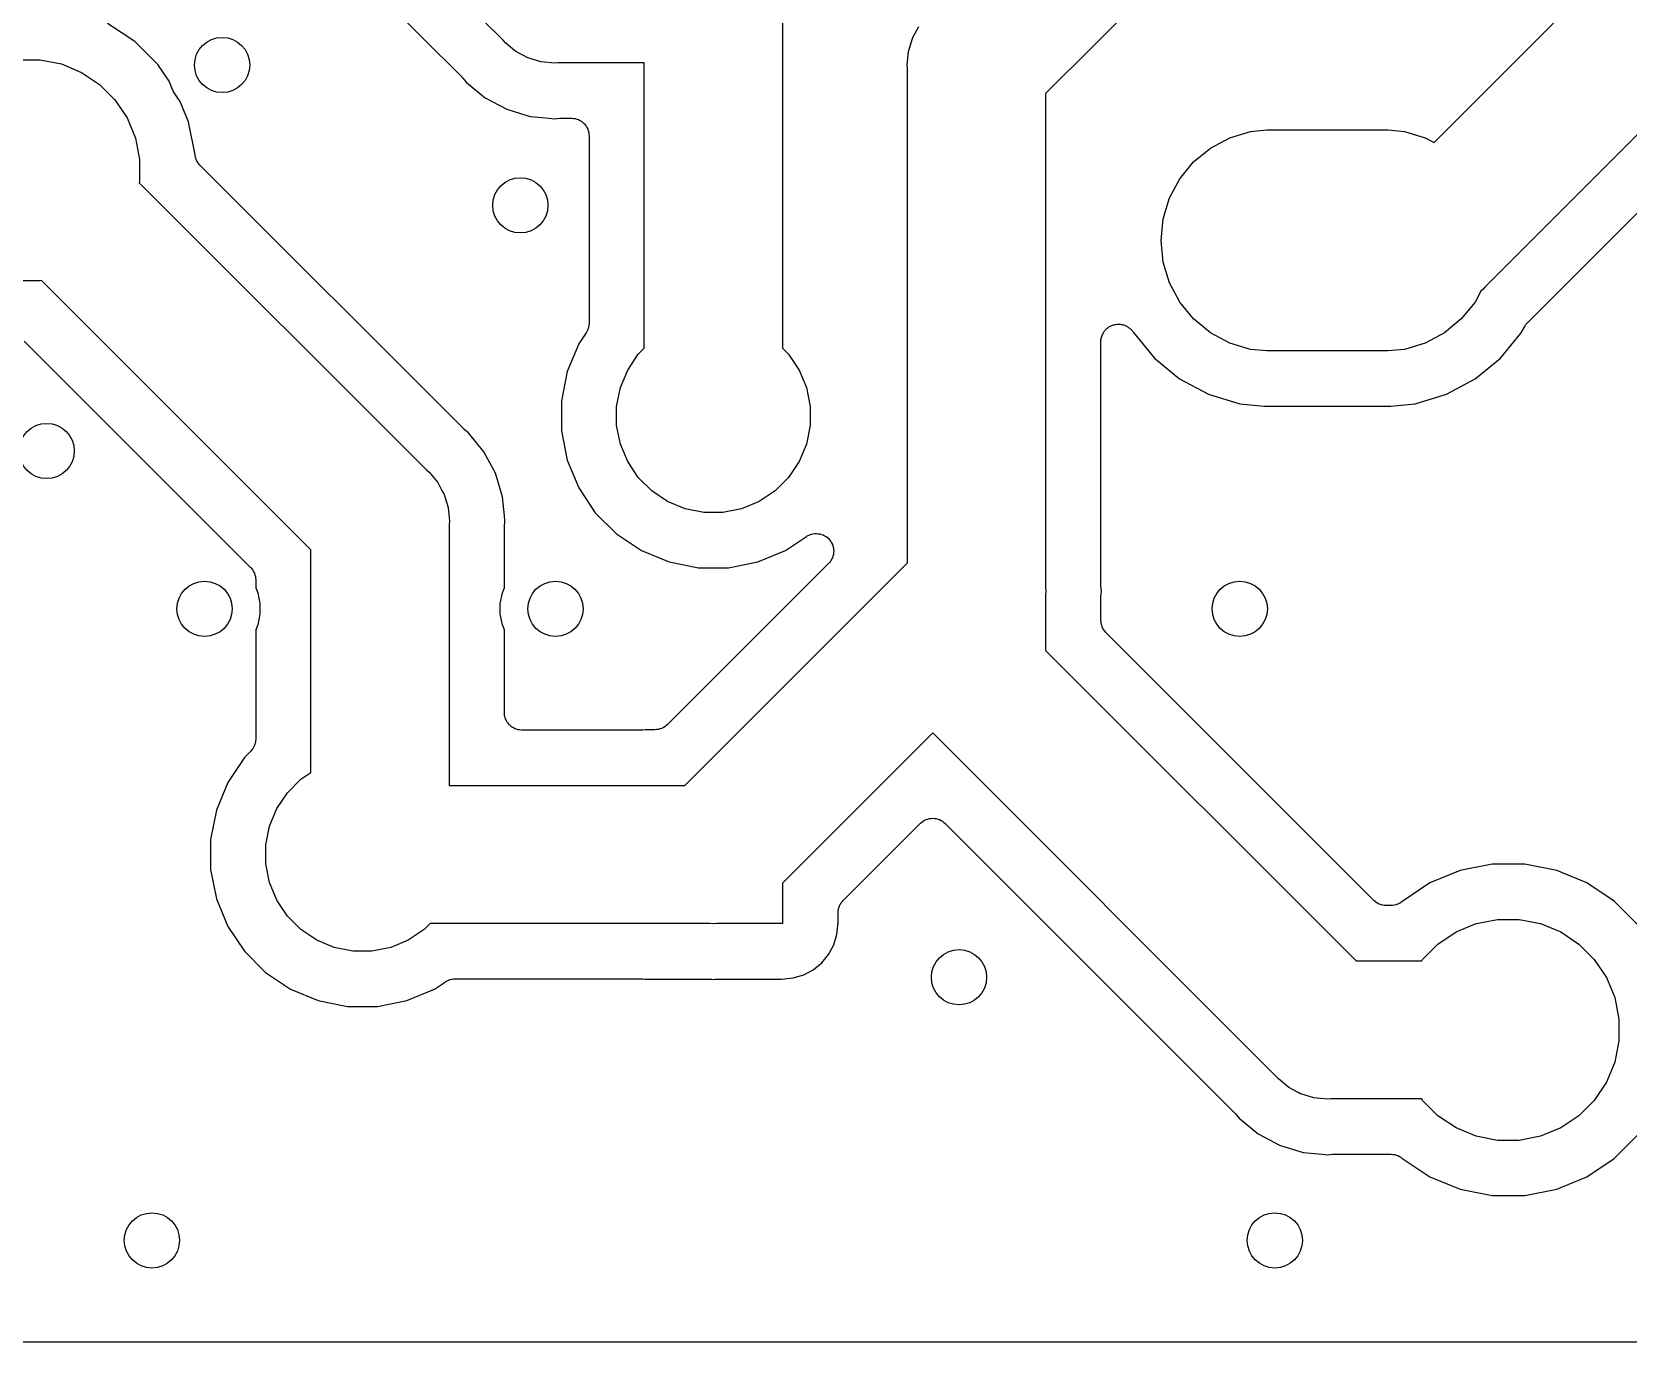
# Model space of a CAD drawing. Extents: x 2.85 to 5.2, y -4.31 to -3.17.
# Drawn here: x 3.0808 to 3.5357, y -4.314 to -3.9406 of the extents above; entities that cross this region are included whole.
import ezdxf

# ---------------------------------------------------------------- set-up
doc = ezdxf.new("R2010")
doc.units = 0
doc.header["$MEASUREMENT"] = 0
doc.layers.add('BLACK', color=7, linetype='CONTINUOUS')

msp = doc.modelspace()

# ---------------------------------------------------------------- linework, layer by layer
at = {"layer": 'BLACK', "linetype": 'CONTINUOUS'}
for p, q in [((3.21512, -3.94296), (3.17472, -3.90256)), ((3.16864, -3.91875), (3.20327, -3.95338)), ((3.40815, -3.91969), (3.36969, -3.95815)), ((3.48037, -3.9721), (3.52362, -3.92885)), ((3.11012, -3.9433), (3.10238, -3.93813)), ((3.29469, -3.93788), (3.29469, -4.03071)), ((3.33186, -3.94219), (3.33355, -3.93901)), ((3.1167, -3.94988), (3.11012, -3.9433)), ((3.21574, -3.94371), (3.21512, -3.94296)), ((3.21649, -3.94433), (3.21574, -3.94371)), ((3.3306, -3.94614), (3.33173, -3.94243)), ((3.33173, -3.94243), (3.33186, -3.94219)), ((3.21773, -3.94535), (3.21649, -3.94433)), ((3.21649, -3.94433), (3.21649, -3.94433)), ((3.21874, -3.94617), (3.21773, -3.94535)), ((3.22215, -3.948), (3.21874, -3.94617)), ((3.22557, -3.94903), (3.22215, -3.948)), ((3.33022, -3.95), (3.3306, -3.94614)), ((3.0769, -3.9485), (3.0831, -3.9485)), ((3.0831, -3.9485), (3.08919, -3.94971)), ((3.08919, -3.94971), (3.09492, -3.95209)), ((3.09492, -3.95209), (3.10008, -3.95554)), ((3.11988, -3.95465), (3.1167, -3.94988)), ((3.22587, -3.94912), (3.22557, -3.94903)), ((3.22972, -3.9495), (3.22587, -3.94912)), ((3.23069, -3.94941), (3.22972, -3.9495)), ((3.25531, -3.94941), (3.23069, -3.94941)), ((3.25531, -4.03071), (3.25531, -3.94941)), ((3.33032, -3.95097), (3.33022, -3.95)), ((3.33031, -4.09185), (3.33032, -3.95097)), ((3.55654, -3.95161), (3.49492, -4.01324)), ((3.10008, -3.95554), (3.10446, -3.95992)), ((3.12104, -3.95746), (3.11988, -3.95465)), ((3.20327, -3.95338), (3.20331, -3.95342)), ((3.20331, -3.95342), (3.20345, -3.95359)), ((3.20345, -3.95359), (3.20359, -3.95374)), ((3.20359, -3.95374), (3.20455, -3.9549)), ((3.20455, -3.9549), (3.20571, -3.95585)), ((3.20571, -3.95585), (3.20571, -3.95585)), ((3.20571, -3.95585), (3.20571, -3.95585)), ((3.20571, -3.95585), (3.20905, -3.9586)), ((3.10446, -3.95992), (3.10791, -3.96508)), ((3.12277, -3.96004), (3.12104, -3.95746)), ((3.12294, -3.96021), (3.12277, -3.96004)), ((3.12543, -3.96622), (3.12294, -3.96021)), ((3.20905, -3.9586), (3.20905, -3.9586)), ((3.20905, -3.9586), (3.20994, -3.95933)), ((3.20994, -3.95933), (3.2161, -3.96262)), ((3.36969, -3.95815), (3.36969, -4.09903)), ((3.10791, -3.96508), (3.11029, -3.97081)), ((3.1273, -3.97561), (3.12543, -3.96622)), ((3.2161, -3.96262), (3.21973, -3.96372)), ((3.21973, -3.96372), (3.21973, -3.96372)), ((3.21973, -3.96372), (3.22278, -3.96464)), ((3.22278, -3.96464), (3.223, -3.96467)), ((3.223, -3.96467), (3.22301, -3.96467)), ((3.22301, -3.96467), (3.22823, -3.96518)), ((3.22823, -3.96518), (3.22823, -3.96518)), ((3.22823, -3.96518), (3.22972, -3.96533)), ((3.22972, -3.96533), (3.23122, -3.96518)), ((3.23122, -3.96518), (3.23129, -3.96518)), ((3.23129, -3.96518), (3.2315, -3.96518)), ((3.2315, -3.96518), (3.23171, -3.96516)), ((3.23171, -3.96516), (3.23457, -3.96516)), ((3.23457, -3.96516), (3.2346, -3.96516)), ((3.2346, -3.96516), (3.2346, -3.96516)), ((3.2346, -3.96516), (3.2346, -3.96516)), ((3.2346, -3.96516), (3.23464, -3.96516)), ((3.23464, -3.96516), (3.23511, -3.96521)), ((3.23511, -3.96521), (3.23557, -3.96526)), ((3.23557, -3.96526), (3.23559, -3.96526)), ((3.23559, -3.96526), (3.23561, -3.96527)), ((3.23561, -3.96527), (3.23606, -3.96541)), ((3.23606, -3.96541), (3.2365, -3.96555)), ((3.2365, -3.96555), (3.23652, -3.96556)), ((3.23652, -3.96556), (3.23654, -3.96556)), ((3.23654, -3.96556), (3.23695, -3.96579)), ((3.23695, -3.96579), (3.23736, -3.96601)), ((3.23736, -3.96601), (3.23738, -3.96602)), ((3.23738, -3.96602), (3.23739, -3.96603)), ((3.23739, -3.96603), (3.23775, -3.96633)), ((3.23775, -3.96633), (3.23811, -3.96663)), ((3.50709, -4.02334), (3.56696, -3.96347)), ((3.11029, -3.97081), (3.1115, -3.9769)), ((3.23811, -3.96663), (3.23813, -3.96665)), ((3.23813, -3.96665), (3.23814, -3.96666)), ((3.23814, -3.96666), (3.23843, -3.96702)), ((3.23843, -3.96702), (3.23873, -3.96739)), ((3.23873, -3.96739), (3.23874, -3.96741)), ((3.23874, -3.96741), (3.23875, -3.96742)), ((3.23875, -3.96742), (3.23897, -3.96784)), ((3.23897, -3.96784), (3.23919, -3.96825)), ((3.23919, -3.96825), (3.23919, -3.96827)), ((3.23919, -3.96827), (3.2392, -3.96828)), ((3.2392, -3.96828), (3.23934, -3.96873)), ((3.23934, -3.96873), (3.23947, -3.96919)), ((3.23947, -3.96919), (3.23947, -3.9692)), ((3.23947, -3.9692), (3.23948, -3.96922)), ((3.23948, -3.96922), (3.23952, -3.96969)), ((3.23952, -3.96969), (3.23957, -3.97016)), ((3.23957, -3.97016), (3.23957, -4.02356)), ((3.41667, -3.97369), (3.42214, -3.97076)), ((3.42214, -3.97076), (3.42808, -3.96896)), ((3.42808, -3.96896), (3.4327, -3.9685)), ((3.4327, -3.9685), (3.4673, -3.9685)), ((3.4673, -3.9685), (3.47192, -3.96896)), ((3.47192, -3.96896), (3.47786, -3.97076)), ((3.47786, -3.97076), (3.48037, -3.9721)), ((3.41187, -3.97762), (3.41667, -3.97369)), ((3.1115, -3.9769), (3.1115, -3.9831)), ((3.12733, -3.97598), (3.1273, -3.97561)), ((3.12734, -3.97601), (3.12733, -3.97598)), ((3.12734, -3.97603), (3.12734, -3.97601)), ((3.12747, -3.97648), (3.12734, -3.97603)), ((3.1276, -3.97692), (3.12747, -3.97648)), ((3.12761, -3.97694), (3.1276, -3.97692)), ((3.12762, -3.97697), (3.12761, -3.97694)), ((3.12784, -3.97738), (3.12762, -3.97697)), ((3.12805, -3.97779), (3.12784, -3.97738)), ((3.12807, -3.97781), (3.12805, -3.97779)), ((3.12808, -3.97783), (3.12807, -3.97781)), ((3.12837, -3.97819), (3.12808, -3.97783)), ((3.12866, -3.97855), (3.12837, -3.97819)), ((3.1287, -3.97859), (3.12866, -3.97855)), ((3.12871, -3.9786), (3.1287, -3.97859)), ((3.1287, -3.97859), (3.1287, -3.97859)), ((3.1287, -3.97859), (3.1287, -3.97859)), ((3.20365, -4.05354), (3.12871, -3.9786)), ((3.40794, -3.98242), (3.41187, -3.97762)), ((3.1115, -3.9831), (3.1114, -3.98357)), ((3.1114, -3.98357), (3.19324, -4.0654)), ((3.40501, -3.98789), (3.40794, -3.98242)), ((3.40321, -3.99383), (3.40501, -3.98789)), ((3.4026, -4), (3.40321, -3.99383)), ((3.40321, -4.00617), (3.4026, -4)), ((3.40501, -4.01211), (3.40321, -4.00617)), ((3.0831, -4.0115), (3.0769, -4.0115)), ((3.08357, -4.0114), (3.0831, -4.0115)), ((3.16031, -4.08815), (3.08357, -4.0114)), ((3.40794, -4.01758), (3.40501, -4.01211)), ((3.49374, -4.01445), (3.49206, -4.01758)), ((3.4943, -4.01399), (3.49374, -4.01445)), ((3.49492, -4.01324), (3.4943, -4.01399)), ((3.41187, -4.02238), (3.40794, -4.01758)), ((3.49206, -4.01758), (3.48813, -4.02238)), ((3.23916, -4.02553), (3.23894, -4.02593)), ((3.23917, -4.0255), (3.23916, -4.02553)), ((3.23918, -4.02548), (3.23917, -4.0255)), ((3.23932, -4.02504), (3.23918, -4.02548)), ((3.23946, -4.0246), (3.23932, -4.02504)), ((3.23947, -4.02455), (3.23946, -4.02457)), ((3.23946, -4.02457), (3.23946, -4.0246)), ((3.23952, -4.02409), (3.23947, -4.02455)), ((3.23957, -4.02363), (3.23952, -4.02409)), ((3.23957, -4.02356), (3.23957, -4.02357)), ((3.23957, -4.02357), (3.23957, -4.02358)), ((3.23957, -4.02358), (3.23957, -4.02358)), ((3.23957, -4.02358), (3.23957, -4.02363)), ((3.3866, -4.02564), (3.38677, -4.02547)), ((3.38677, -4.02547), (3.38693, -4.02528)), ((3.38693, -4.02528), (3.38712, -4.02513)), ((3.38712, -4.02513), (3.38729, -4.02496)), ((3.38729, -4.02496), (3.3875, -4.02482)), ((3.3875, -4.02482), (3.3877, -4.02466)), ((3.3877, -4.02466), (3.38791, -4.02455)), ((3.38791, -4.02455), (3.38811, -4.02442)), ((3.38811, -4.02442), (3.38834, -4.02433)), ((3.38834, -4.02433), (3.38856, -4.02421)), ((3.38856, -4.02421), (3.38879, -4.02415)), ((3.38879, -4.02415), (3.38901, -4.02406)), ((3.38901, -4.02406), (3.38926, -4.02401)), ((3.38926, -4.02401), (3.3895, -4.02394)), ((3.3895, -4.02394), (3.38973, -4.02392)), ((3.38973, -4.02392), (3.38997, -4.02387)), ((3.38997, -4.02387), (3.39022, -4.02387)), ((3.39022, -4.02387), (3.39047, -4.02385)), ((3.39047, -4.02385), (3.39071, -4.02387)), ((3.39071, -4.02387), (3.39094, -4.02388)), ((3.39094, -4.02388), (3.39119, -4.02392)), ((3.39119, -4.02392), (3.39144, -4.02395)), ((3.39144, -4.02395), (3.39167, -4.02402)), ((3.39167, -4.02402), (3.3919, -4.02407)), ((3.3919, -4.02407), (3.39213, -4.02417)), ((3.39213, -4.02417), (3.39237, -4.02424)), ((3.39237, -4.02424), (3.39258, -4.02435)), ((3.39258, -4.02435), (3.3928, -4.02445)), ((3.3928, -4.02445), (3.39301, -4.02458)), ((3.39301, -4.02458), (3.39323, -4.0247)), ((3.39323, -4.0247), (3.39341, -4.02486)), ((3.39341, -4.02486), (3.39361, -4.02499)), ((3.39361, -4.02499), (3.39379, -4.02517)), ((3.39379, -4.02517), (3.39398, -4.02533)), ((3.39398, -4.02533), (3.39413, -4.02551)), ((3.39413, -4.02551), (3.3943, -4.02568)), ((3.41667, -4.02631), (3.41187, -4.02238)), ((3.48813, -4.02238), (3.48333, -4.02631)), ((3.50522, -4.02637), (3.50621, -4.02452)), ((3.50621, -4.02452), (3.50625, -4.02445)), ((3.50625, -4.02445), (3.50637, -4.02428)), ((3.50637, -4.02428), (3.50647, -4.02409)), ((3.50647, -4.02409), (3.50664, -4.02388)), ((3.50664, -4.02388), (3.5068, -4.02365)), ((3.5068, -4.02365), (3.50695, -4.0235)), ((3.50695, -4.0235), (3.50709, -4.02334)), ((3.0786, -4.02871), (3.1431, -4.09321)), ((3.23662, -4.02949), (3.23336, -4.03737)), ((3.23872, -4.02634), (3.23662, -4.02949)), ((3.23894, -4.02593), (3.23872, -4.02634)), ((3.38543, -4.02878), (3.38546, -4.02854)), ((3.38543, -4.02885), (3.38543, -4.02878)), ((3.38543, -4.09801), (3.38543, -4.02885)), ((3.38546, -4.0283), (3.38551, -4.02806)), ((3.38546, -4.02854), (3.38546, -4.0283)), ((3.38551, -4.02806), (3.38554, -4.02781)), ((3.38554, -4.02781), (3.38561, -4.02758)), ((3.38561, -4.02758), (3.38566, -4.02735)), ((3.38566, -4.02735), (3.38576, -4.02712)), ((3.38576, -4.02712), (3.38584, -4.02688)), ((3.38584, -4.02688), (3.38595, -4.02667)), ((3.38595, -4.02667), (3.38605, -4.02645)), ((3.38605, -4.02645), (3.38619, -4.02624)), ((3.38619, -4.02624), (3.38631, -4.02602)), ((3.38631, -4.02602), (3.38646, -4.02584)), ((3.38646, -4.02584), (3.3866, -4.02564)), ((3.3943, -4.02568), (3.39444, -4.02589)), ((3.39444, -4.02589), (3.3946, -4.02608)), ((3.3946, -4.02608), (3.3947, -4.02628)), ((3.3947, -4.02628), (3.40068, -4.03357)), ((3.42214, -4.02924), (3.41667, -4.02631)), ((3.42808, -4.03104), (3.42214, -4.02924)), ((3.47786, -4.02924), (3.47192, -4.03104)), ((3.48333, -4.02631), (3.47786, -4.02924)), ((3.49932, -4.03357), (3.50522, -4.02637)), ((3.25058, -4.03695), (3.25359, -4.03243)), ((3.25359, -4.03243), (3.25531, -4.03071)), ((3.29469, -4.03071), (3.29641, -4.03243)), ((3.29641, -4.03243), (3.29942, -4.03695)), ((3.40068, -4.03357), (3.40788, -4.03947)), ((3.4327, -4.0315), (3.42808, -4.03104)), ((3.4673, -4.0315), (3.4327, -4.0315)), ((3.47192, -4.03104), (3.4673, -4.0315)), ((3.49212, -4.03947), (3.49932, -4.03357)), ((3.23336, -4.03737), (3.23169, -4.04573)), ((3.2485, -4.04196), (3.25058, -4.03695)), ((3.29942, -4.03695), (3.3015, -4.04196)), ((3.24744, -4.04729), (3.2485, -4.04196)), ((3.3015, -4.04196), (3.30256, -4.04729)), ((3.40788, -4.03947), (3.41608, -4.04386)), ((3.48392, -4.04386), (3.49212, -4.03947)), ((3.23169, -4.04573), (3.23169, -4.05427)), ((3.24744, -4.05271), (3.24744, -4.04729)), ((3.30256, -4.04729), (3.30256, -4.05271)), ((3.41608, -4.04386), (3.42499, -4.04656)), ((3.42499, -4.04656), (3.43193, -4.04724)), ((3.43193, -4.04724), (3.46807, -4.04724)), ((3.46807, -4.04724), (3.47501, -4.04656)), ((3.47501, -4.04656), (3.48392, -4.04386)), ((3.2485, -4.05804), (3.24744, -4.05271)), ((3.30256, -4.05271), (3.3015, -4.05804)), ((3.20381, -4.05367), (3.20365, -4.05354)), ((3.20396, -4.05383), (3.20381, -4.05367)), ((3.20401, -4.05387), (3.20396, -4.05383)), ((3.20518, -4.05482), (3.20401, -4.05387)), ((3.2096, -4.06022), (3.20518, -4.05482)), ((3.23169, -4.05427), (3.23336, -4.06263)), ((3.21289, -4.06637), (3.2096, -4.06022)), ((3.25058, -4.06305), (3.2485, -4.05804)), ((3.3015, -4.05804), (3.29942, -4.06305)), ((3.19324, -4.0654), (3.19399, -4.06601)), ((3.19399, -4.06601), (3.19645, -4.06901)), ((3.21492, -4.07305), (3.21289, -4.06637)), ((3.23336, -4.06263), (3.23662, -4.07051)), ((3.25359, -4.06757), (3.25058, -4.06305)), ((3.29942, -4.06305), (3.29641, -4.06757)), ((3.19645, -4.06901), (3.19765, -4.07126)), ((3.23662, -4.07051), (3.24136, -4.07761)), ((3.25743, -4.07141), (3.25359, -4.06757)), ((3.29641, -4.06757), (3.29257, -4.07141)), ((3.19765, -4.07126), (3.19817, -4.07224)), ((3.19817, -4.07224), (3.19827, -4.07243)), ((3.19827, -4.07243), (3.1994, -4.07614)), ((3.21546, -4.0785), (3.21492, -4.07305)), ((3.26195, -4.07442), (3.25743, -4.07141)), ((3.26696, -4.0765), (3.26195, -4.07442)), ((3.28805, -4.07442), (3.28304, -4.0765)), ((3.29257, -4.07141), (3.28805, -4.07442)), ((3.1994, -4.07614), (3.19969, -4.07903)), ((3.19969, -4.07903), (3.19969, -4.07903)), ((3.19969, -4.07903), (3.19978, -4.08)), ((3.19978, -4.08), (3.19969, -4.08097)), ((3.2156, -4.08), (3.21546, -4.0785)), ((3.21546, -4.0785), (3.21546, -4.0785)), ((3.21546, -4.0815), (3.2156, -4.08)), ((3.24136, -4.07761), (3.24739, -4.08364)), ((3.27229, -4.07756), (3.26696, -4.0765)), ((3.27771, -4.07756), (3.27229, -4.07756)), ((3.28304, -4.0765), (3.27771, -4.07756)), ((3.19969, -4.08097), (3.19969, -4.15531)), ((3.21543, -4.08192), (3.21546, -4.08171)), ((3.21543, -4.08199), (3.21543, -4.08192)), ((3.21543, -4.09902), (3.21543, -4.08199)), ((3.21546, -4.08171), (3.21546, -4.0815)), ((3.24739, -4.08364), (3.25449, -4.08838)), ((3.29551, -4.08838), (3.30152, -4.08437)), ((3.30152, -4.08437), (3.30157, -4.08433)), ((3.30157, -4.08433), (3.30157, -4.08433)), ((3.30157, -4.08433), (3.30157, -4.08433)), ((3.30157, -4.08433), (3.30158, -4.08433)), ((3.30158, -4.08433), (3.30202, -4.0841)), ((3.30202, -4.0841), (3.30244, -4.08388)), ((3.30244, -4.08388), (3.30294, -4.08374)), ((3.30244, -4.08388), (3.30244, -4.08388)), ((3.30244, -4.08388), (3.30244, -4.08388)), ((3.30294, -4.08374), (3.30337, -4.08361)), ((3.30337, -4.08361), (3.30338, -4.08361)), ((3.30338, -4.08361), (3.30388, -4.08357)), ((3.30338, -4.08361), (3.30338, -4.08361)), ((3.30388, -4.08357), (3.30435, -4.08352)), ((3.30435, -4.08352), (3.30435, -4.08352)), ((3.30435, -4.08352), (3.30435, -4.08352)), ((3.30435, -4.08352), (3.30482, -4.08358)), ((3.30482, -4.08358), (3.30532, -4.08363)), ((3.30532, -4.08363), (3.30532, -4.08363)), ((3.30532, -4.08363), (3.30532, -4.08363)), ((3.30532, -4.08363), (3.30577, -4.08377)), ((3.30577, -4.08377), (3.30625, -4.08392)), ((3.30625, -4.08392), (3.30625, -4.08392)), ((3.30625, -4.08392), (3.30625, -4.08392)), ((3.30625, -4.08392), (3.30669, -4.08416)), ((3.30669, -4.08416), (3.3071, -4.08439)), ((3.3071, -4.08439), (3.30711, -4.08439)), ((3.30711, -4.08439), (3.30711, -4.08439)), ((3.30711, -4.08439), (3.30748, -4.0847)), ((3.30748, -4.0847), (3.30785, -4.08501)), ((3.16031, -4.15167), (3.16031, -4.08815)), ((3.25449, -4.08838), (3.26237, -4.09164)), ((3.28763, -4.09164), (3.29551, -4.08838)), ((3.30785, -4.08501), (3.30786, -4.08502)), ((3.30786, -4.08502), (3.30786, -4.08502)), ((3.30786, -4.08502), (3.30816, -4.0854)), ((3.30816, -4.0854), (3.30847, -4.08577)), ((3.30847, -4.08577), (3.30847, -4.08577)), ((3.30847, -4.08577), (3.30847, -4.08578)), ((3.30847, -4.08578), (3.3087, -4.08621)), ((3.3087, -4.08621), (3.30892, -4.08664)), ((3.30892, -4.08664), (3.30892, -4.08664)), ((3.30892, -4.08664), (3.30893, -4.08664)), ((3.30893, -4.08664), (3.30906, -4.08709)), ((3.30906, -4.08709), (3.3092, -4.08757)), ((3.3092, -4.08757), (3.3092, -4.08757)), ((3.3092, -4.08757), (3.3092, -4.08757)), ((3.3092, -4.08757), (3.30925, -4.08804)), ((3.30925, -4.08902), (3.3092, -4.08951)), ((3.30925, -4.08804), (3.30929, -4.08854)), ((3.30929, -4.08855), (3.30925, -4.08902)), ((3.30929, -4.08854), (3.30929, -4.08854)), ((3.30929, -4.08854), (3.30929, -4.08855)), ((3.1431, -4.09321), (3.14311, -4.09322)), ((3.14311, -4.09322), (3.14311, -4.09322)), ((3.14311, -4.09322), (3.14312, -4.09323)), ((3.14312, -4.09323), (3.14315, -4.09326)), ((3.14315, -4.09326), (3.14344, -4.09362)), ((3.14344, -4.09362), (3.14373, -4.09398)), ((3.30783, -4.09206), (3.26189, -4.138)), ((3.26237, -4.09164), (3.27073, -4.09331)), ((3.26685, -4.15531), (3.33031, -4.09185)), ((3.27073, -4.09331), (3.27927, -4.09331)), ((3.27927, -4.09331), (3.28763, -4.09164)), ((3.30816, -4.09166), (3.30783, -4.09206)), ((3.30845, -4.09131), (3.30816, -4.09166)), ((3.30869, -4.09085), (3.30845, -4.09131)), ((3.30845, -4.09131), (3.30845, -4.09131)), ((3.30845, -4.09131), (3.30845, -4.09131)), ((3.30891, -4.09045), (3.30869, -4.09085)), ((3.30906, -4.08996), (3.30891, -4.09045)), ((3.30891, -4.09045), (3.30891, -4.09045)), ((3.30891, -4.09045), (3.30891, -4.09045)), ((3.3092, -4.08952), (3.30906, -4.08996)), ((3.3092, -4.08951), (3.3092, -4.08951)), ((3.3092, -4.08951), (3.3092, -4.08952)), ((3.14373, -4.09398), (3.14374, -4.094)), ((3.14374, -4.094), (3.14376, -4.09402)), ((3.14376, -4.09402), (3.14397, -4.09444)), ((3.14397, -4.09444), (3.14419, -4.09484)), ((3.14419, -4.09484), (3.1442, -4.09487)), ((3.1442, -4.09487), (3.14421, -4.09489)), ((3.14421, -4.09489), (3.14434, -4.09533)), ((3.14434, -4.09533), (3.14447, -4.09578)), ((3.14447, -4.09578), (3.14447, -4.0958)), ((3.14447, -4.0958), (3.14448, -4.09583)), ((3.14448, -4.09583), (3.14452, -4.09629)), ((3.14452, -4.09629), (3.14457, -4.09675)), ((3.14457, -4.09675), (3.14457, -4.09902)), ((3.38545, -4.09822), (3.38543, -4.09801)), ((3.38545, -4.09843), (3.38545, -4.09822)), ((3.14457, -4.09902), (3.14514, -4.10041)), ((3.14514, -4.10041), (3.14575, -4.10345)), ((3.21425, -4.10345), (3.21486, -4.10041)), ((3.21486, -4.10041), (3.21543, -4.09902)), ((3.36969, -4.09903), (3.36978, -4.1)), ((3.36978, -4.1), (3.36969, -4.10097)), ((3.36969, -4.10097), (3.36969, -4.11685)), ((3.38543, -4.10192), (3.38546, -4.10171)), ((3.38543, -4.10199), (3.38543, -4.10192)), ((3.38543, -4.10825), (3.38543, -4.10199)), ((3.38546, -4.0985), (3.38545, -4.09843)), ((3.3856, -4.1), (3.38546, -4.0985)), ((3.38546, -4.1015), (3.3856, -4.1)), ((3.38546, -4.10171), (3.38546, -4.1015)), ((3.14575, -4.10655), (3.14514, -4.10959)), ((3.14575, -4.10345), (3.14575, -4.10655)), ((3.21425, -4.10655), (3.21425, -4.10345)), ((3.21486, -4.10959), (3.21425, -4.10655)), ((3.14514, -4.10959), (3.14457, -4.11098)), ((3.14457, -4.11098), (3.14457, -4.14212)), ((3.21543, -4.11098), (3.21486, -4.10959)), ((3.21543, -4.13457), (3.21543, -4.11098)), ((3.38548, -4.10871), (3.38543, -4.10825)), ((3.38552, -4.10917), (3.38548, -4.10871)), ((3.38553, -4.1092), (3.38552, -4.10917)), ((3.38553, -4.10922), (3.38553, -4.1092)), ((3.38566, -4.10966), (3.38553, -4.10922)), ((3.38579, -4.11011), (3.38566, -4.10966)), ((3.3858, -4.11013), (3.38579, -4.11011)), ((3.38581, -4.11016), (3.3858, -4.11013)), ((3.38603, -4.11057), (3.38581, -4.11016)), ((3.38624, -4.11098), (3.38603, -4.11057)), ((3.38626, -4.111), (3.38624, -4.11098)), ((3.38627, -4.11102), (3.38626, -4.111)), ((3.38656, -4.11138), (3.38627, -4.11102)), ((3.38685, -4.11174), (3.38656, -4.11138)), ((3.38688, -4.11177), (3.38685, -4.11174)), ((3.38689, -4.11178), (3.38688, -4.11177)), ((3.3869, -4.11179), (3.38689, -4.11178)), ((3.38689, -4.11178), (3.38689, -4.11178)), ((3.40642, -4.13131), (3.3869, -4.11179)), ((3.36969, -4.11685), (3.45815, -4.20531)), ((3.21548, -4.13504), (3.21543, -4.13457)), ((3.46321, -4.1881), (3.40642, -4.13131)), ((3.40642, -4.13131), (3.40642, -4.13131)), ((3.21552, -4.1355), (3.21548, -4.13504)), ((3.21553, -4.13552), (3.21552, -4.1355)), ((3.21553, -4.13554), (3.21553, -4.13552)), ((3.21566, -4.13599), (3.21553, -4.13554)), ((3.2158, -4.13644), (3.21566, -4.13599)), ((3.21581, -4.13646), (3.2158, -4.13644)), ((3.21581, -4.13647), (3.21581, -4.13646)), ((3.21603, -4.13689), (3.21581, -4.13647)), ((3.21625, -4.1373), (3.21603, -4.13689)), ((3.21626, -4.13732), (3.21625, -4.1373)), ((3.21627, -4.13733), (3.21626, -4.13732)), ((3.21657, -4.1377), (3.21627, -4.13733)), ((3.21686, -4.13807), (3.21657, -4.1377)), ((3.21687, -4.13808), (3.21686, -4.13807)), ((3.21689, -4.13809), (3.21687, -4.13808)), ((3.21725, -4.13839), (3.21689, -4.13809)), ((3.21761, -4.13869), (3.21725, -4.13839)), ((3.21762, -4.1387), (3.21761, -4.13869)), ((3.21764, -4.13871), (3.21762, -4.1387)), ((3.21805, -4.13894), (3.21764, -4.13871)), ((3.21846, -4.13916), (3.21805, -4.13894)), ((3.21848, -4.13917), (3.21846, -4.13916)), ((3.2185, -4.13918), (3.21848, -4.13917)), ((3.21894, -4.13932), (3.2185, -4.13918)), ((3.25976, -4.13924), (3.25932, -4.13937)), ((3.26021, -4.13911), (3.25976, -4.13924)), ((3.26023, -4.1391), (3.26021, -4.13911)), ((3.26026, -4.13909), (3.26023, -4.1391)), ((3.26067, -4.13887), (3.26026, -4.13909)), ((3.26108, -4.13866), (3.26067, -4.13887)), ((3.2611, -4.13864), (3.26108, -4.13866)), ((3.26112, -4.13863), (3.2611, -4.13864)), ((3.26148, -4.13834), (3.26112, -4.13863)), ((3.26184, -4.13805), (3.26148, -4.13834)), ((3.26188, -4.13801), (3.26184, -4.13805)), ((3.26189, -4.138), (3.26188, -4.13801)), ((3.26188, -4.13801), (3.26188, -4.13801)), ((3.26188, -4.13801), (3.26188, -4.13801)), ((3.14432, -4.1436), (3.14418, -4.14404)), ((3.14446, -4.14316), (3.14432, -4.1436)), ((3.14447, -4.1431), (3.14446, -4.14313)), ((3.14446, -4.14313), (3.14446, -4.14316)), ((3.14451, -4.14265), (3.14447, -4.1431)), ((3.14457, -4.14219), (3.14451, -4.14265)), ((3.14457, -4.14212), (3.14457, -4.14213)), ((3.14457, -4.14213), (3.14457, -4.14213)), ((3.14457, -4.14213), (3.14457, -4.14213)), ((3.14457, -4.14213), (3.14457, -4.14219)), ((3.21939, -4.13946), (3.21894, -4.13932)), ((3.21941, -4.13946), (3.21939, -4.13946)), ((3.21943, -4.13946), (3.21941, -4.13946)), ((3.21989, -4.13951), (3.21943, -4.13946)), ((3.22036, -4.13957), (3.21989, -4.13951)), ((3.2204, -4.13957), (3.22036, -4.13957)), ((3.22043, -4.13957), (3.2204, -4.13957)), ((3.2204, -4.13957), (3.2204, -4.13957)), ((3.2204, -4.13957), (3.2204, -4.13957)), ((3.2543, -4.13957), (3.22043, -4.13957)), ((3.25451, -4.13955), (3.2543, -4.13957)), ((3.25472, -4.13955), (3.25451, -4.13955)), ((3.25479, -4.13954), (3.25472, -4.13955)), ((3.25556, -4.13947), (3.25479, -4.13954)), ((3.25835, -4.13947), (3.25556, -4.13947)), ((3.25881, -4.13942), (3.25835, -4.13947)), ((3.25927, -4.13938), (3.25881, -4.13942)), ((3.2593, -4.13937), (3.25927, -4.13938)), ((3.25932, -4.13937), (3.2593, -4.13937)), ((3.3375, -4.14034), (3.29469, -4.18315)), ((3.4354, -4.23824), (3.3375, -4.14034)), ((3.14136, -4.14739), (3.13662, -4.15449)), ((3.1431, -4.14565), (3.14136, -4.14739)), ((3.1434, -4.14529), (3.1431, -4.14565)), ((3.14369, -4.14494), (3.1434, -4.14529)), ((3.14371, -4.14492), (3.14369, -4.14494)), ((3.14372, -4.1449), (3.14371, -4.14492)), ((3.14394, -4.14449), (3.14372, -4.1449)), ((3.14416, -4.14409), (3.14394, -4.14449)), ((3.14417, -4.14406), (3.14416, -4.14409)), ((3.14418, -4.14404), (3.14417, -4.14406)), ((3.15743, -4.15359), (3.16031, -4.15167)), ((3.13662, -4.15449), (3.13336, -4.16237)), ((3.15058, -4.16195), (3.15359, -4.15743)), ((3.15359, -4.15743), (3.15743, -4.15359)), ((3.19969, -4.15531), (3.26685, -4.15531)), ((3.1485, -4.16696), (3.15058, -4.16195)), ((3.13336, -4.16237), (3.13169, -4.17073)), ((3.312, -4.18811), (3.33396, -4.16615)), ((3.33396, -4.16615), (3.33399, -4.16612)), ((3.33399, -4.16612), (3.33401, -4.1661)), ((3.33399, -4.16612), (3.33399, -4.16612)), ((3.33399, -4.16612), (3.33399, -4.16612)), ((3.33401, -4.1661), (3.33438, -4.1658)), ((3.33438, -4.1658), (3.33475, -4.16551)), ((3.33475, -4.16551), (3.33476, -4.1655)), ((3.33476, -4.1655), (3.33478, -4.16549)), ((3.33478, -4.16549), (3.33519, -4.16527)), ((3.33519, -4.16527), (3.33561, -4.16505)), ((3.33561, -4.16505), (3.33563, -4.16505)), ((3.33563, -4.16505), (3.33564, -4.16504)), ((3.33564, -4.16504), (3.3361, -4.16491)), ((3.3361, -4.16491), (3.33655, -4.16477)), ((3.33655, -4.16477), (3.33656, -4.16477)), ((3.33656, -4.16477), (3.33658, -4.16477)), ((3.33658, -4.16477), (3.33705, -4.16473)), ((3.33705, -4.16473), (3.33752, -4.16468)), ((3.33752, -4.16468), (3.33753, -4.16468)), ((3.33753, -4.16468), (3.33755, -4.16468)), ((3.33755, -4.16468), (3.33802, -4.16473)), ((3.33802, -4.16473), (3.33849, -4.16478)), ((3.33849, -4.16478), (3.33851, -4.16478)), ((3.33851, -4.16478), (3.33852, -4.16479)), ((3.33852, -4.16479), (3.33897, -4.16493)), ((3.33897, -4.16493), (3.33942, -4.16506)), ((3.33942, -4.16506), (3.33944, -4.16507)), ((3.33944, -4.16507), (3.33945, -4.16508)), ((3.33945, -4.16508), (3.33987, -4.1653)), ((3.33987, -4.1653), (3.34028, -4.16553)), ((3.34028, -4.16553), (3.3403, -4.16554)), ((3.3403, -4.16554), (3.34031, -4.16555)), ((3.34031, -4.16555), (3.34067, -4.16585)), ((3.34067, -4.16585), (3.34104, -4.16615)), ((3.34104, -4.16615), (3.42354, -4.24865)), ((3.13169, -4.17073), (3.13169, -4.17927)), ((3.14744, -4.17229), (3.1485, -4.16696)), ((3.14744, -4.17771), (3.14744, -4.17229)), ((3.13169, -4.17927), (3.13336, -4.18763)), ((3.1485, -4.18304), (3.14744, -4.17771)), ((3.48779, -4.17957), (3.4792, -4.18313)), ((3.49692, -4.17776), (3.48779, -4.17957)), ((3.50623, -4.17776), (3.49692, -4.17776)), ((3.51536, -4.17957), (3.50623, -4.17776)), ((3.52395, -4.18313), (3.51536, -4.17957)), ((3.15058, -4.18805), (3.1485, -4.18304)), ((3.29469, -4.18315), (3.29469, -4.19469)), ((3.4792, -4.18313), (3.47122, -4.18846)), ((3.53169, -4.1883), (3.52395, -4.18313)), ((3.13336, -4.18763), (3.13662, -4.19551)), ((3.15359, -4.19257), (3.15058, -4.18805)), ((3.31094, -4.18968), (3.31116, -4.18927)), ((3.31116, -4.18927), (3.31138, -4.18887)), ((3.31138, -4.18887), (3.3114, -4.18885)), ((3.3114, -4.18885), (3.31141, -4.18882)), ((3.31141, -4.18882), (3.3117, -4.18847)), ((3.3117, -4.18847), (3.312, -4.18811)), ((3.46357, -4.1884), (3.46321, -4.1881)), ((3.46392, -4.18869), (3.46357, -4.1884)), ((3.46395, -4.18871), (3.46392, -4.18869)), ((3.46397, -4.18872), (3.46395, -4.18871)), ((3.46437, -4.18894), (3.46397, -4.18872)), ((3.46478, -4.18916), (3.46437, -4.18894)), ((3.4648, -4.18917), (3.46478, -4.18916)), ((3.46483, -4.18918), (3.4648, -4.18917)), ((3.46527, -4.18932), (3.46483, -4.18918)), ((3.46571, -4.18946), (3.46527, -4.18932)), ((3.46954, -4.18934), (3.46909, -4.18947)), ((3.46998, -4.18921), (3.46954, -4.18934)), ((3.47, -4.1892), (3.46998, -4.18921)), ((3.47003, -4.18919), (3.47, -4.1892)), ((3.47044, -4.18897), (3.47003, -4.18919)), ((3.47085, -4.18876), (3.47044, -4.18897)), ((3.47087, -4.18874), (3.47085, -4.18876)), ((3.47089, -4.18873), (3.47087, -4.18874)), ((3.47122, -4.18846), (3.47089, -4.18873)), ((3.53827, -4.19488), (3.53169, -4.1883)), ((3.15743, -4.19641), (3.15359, -4.19257)), ((3.31053, -4.19158), (3.31059, -4.19112)), ((3.31053, -4.19163), (3.31053, -4.19158)), ((3.31053, -4.19165), (3.31053, -4.19163)), ((3.31053, -4.19163), (3.31053, -4.19163)), ((3.31053, -4.19163), (3.31053, -4.19163)), ((3.31053, -4.19444), (3.31053, -4.19165)), ((3.31059, -4.19112), (3.31063, -4.19066)), ((3.31063, -4.19066), (3.31064, -4.19063)), ((3.31064, -4.19061), (3.31078, -4.19017)), ((3.31064, -4.19063), (3.31064, -4.19061)), ((3.31078, -4.19017), (3.31092, -4.18973)), ((3.31092, -4.18973), (3.31093, -4.1897)), ((3.31093, -4.1897), (3.31094, -4.18968)), ((3.46573, -4.18946), (3.46571, -4.18946)), ((3.46576, -4.18947), (3.46573, -4.18946)), ((3.46622, -4.18951), (3.46576, -4.18947)), ((3.46668, -4.18957), (3.46622, -4.18951)), ((3.46673, -4.18957), (3.46668, -4.18957)), ((3.46675, -4.18957), (3.46673, -4.18957)), ((3.46673, -4.18957), (3.46673, -4.18957)), ((3.46673, -4.18957), (3.46673, -4.18957)), ((3.46812, -4.18957), (3.46675, -4.18957)), ((3.46858, -4.18952), (3.46812, -4.18957)), ((3.46904, -4.18948), (3.46858, -4.18952)), ((3.46907, -4.18947), (3.46904, -4.18948)), ((3.46909, -4.18947), (3.46907, -4.18947)), ((3.49239, -4.19471), (3.49847, -4.1935)), ((3.49847, -4.1935), (3.50468, -4.1935)), ((3.50468, -4.1935), (3.51076, -4.19471)), ((3.13662, -4.19551), (3.14136, -4.20261)), ((3.16195, -4.19942), (3.15743, -4.19641)), ((3.19257, -4.19641), (3.18805, -4.19942)), ((3.19429, -4.19469), (3.19257, -4.19641)), ((3.27403, -4.19469), (3.19429, -4.19469)), ((3.275, -4.19478), (3.27403, -4.19469)), ((3.27597, -4.19469), (3.275, -4.19478)), ((3.29469, -4.19469), (3.27597, -4.19469)), ((3.3093, -4.20074), (3.31021, -4.19777)), ((3.31021, -4.19777), (3.31053, -4.19444)), ((3.4815, -4.20054), (3.48666, -4.19709)), ((3.48666, -4.19709), (3.49239, -4.19471)), ((3.51076, -4.19471), (3.51649, -4.19709)), ((3.51649, -4.19709), (3.52165, -4.20054)), ((3.14136, -4.20261), (3.14739, -4.20864)), ((3.16696, -4.2015), (3.16195, -4.19942)), ((3.17229, -4.20256), (3.16696, -4.2015)), ((3.17771, -4.20256), (3.17229, -4.20256)), ((3.18304, -4.2015), (3.17771, -4.20256)), ((3.18805, -4.19942), (3.18304, -4.2015)), ((3.30784, -4.20348), (3.3093, -4.20074)), ((3.47711, -4.20492), (3.4815, -4.20054)), ((3.52165, -4.20054), (3.52604, -4.20492)), ((3.30348, -4.20784), (3.30587, -4.20587)), ((3.30587, -4.20587), (3.30784, -4.20348)), ((3.45815, -4.20531), (3.47685, -4.20531)), ((3.47685, -4.20531), (3.47711, -4.20492)), ((3.52604, -4.20492), (3.52949, -4.21008)), ((3.14739, -4.20864), (3.15449, -4.21338)), ((3.19551, -4.21338), (3.19866, -4.21128)), ((3.19866, -4.21128), (3.19867, -4.21127)), ((3.19867, -4.21127), (3.19872, -4.21124)), ((3.19867, -4.21127), (3.19867, -4.21127)), ((3.19867, -4.21127), (3.19867, -4.21127)), ((3.19872, -4.21124), (3.19913, -4.21103)), ((3.19913, -4.21103), (3.19953, -4.21081)), ((3.19953, -4.21081), (3.19956, -4.2108)), ((3.19956, -4.2108), (3.19959, -4.21079)), ((3.19959, -4.21079), (3.20003, -4.21066)), ((3.20003, -4.21066), (3.20047, -4.21053)), ((3.20047, -4.21053), (3.2005, -4.21053)), ((3.2005, -4.21053), (3.20052, -4.21052)), ((3.20052, -4.21052), (3.20098, -4.21048)), ((3.20098, -4.21048), (3.20144, -4.21043)), ((3.20144, -4.21043), (3.2543, -4.21043)), ((3.2543, -4.21043), (3.25437, -4.21043)), ((3.25437, -4.21043), (3.25458, -4.21046)), ((3.25458, -4.21046), (3.25479, -4.21046)), ((3.25479, -4.21046), (3.25556, -4.21053)), ((3.25556, -4.21053), (3.27403, -4.21053)), ((3.27403, -4.21053), (3.2741, -4.21053)), ((3.2741, -4.21053), (3.27431, -4.21056)), ((3.27431, -4.21056), (3.27452, -4.21056)), ((3.27452, -4.21056), (3.275, -4.2106)), ((3.275, -4.2106), (3.27548, -4.21056)), ((3.27548, -4.21056), (3.27555, -4.21055)), ((3.27555, -4.21055), (3.27576, -4.21055)), ((3.27576, -4.21055), (3.27597, -4.21053)), ((3.27597, -4.21053), (3.29444, -4.21053)), ((3.29444, -4.21053), (3.29777, -4.21021)), ((3.29777, -4.21021), (3.30074, -4.2093)), ((3.30074, -4.2093), (3.30348, -4.20784)), ((3.52949, -4.21008), (3.53186, -4.21581)), ((3.15449, -4.21338), (3.16237, -4.21664)), ((3.18763, -4.21664), (3.19551, -4.21338)), ((3.53186, -4.21581), (3.53307, -4.2219)), ((3.16237, -4.21664), (3.17073, -4.21831)), ((3.17073, -4.21831), (3.17927, -4.21831)), ((3.17927, -4.21831), (3.18763, -4.21664)), ((3.53307, -4.2219), (3.53307, -4.2281)), ((3.53307, -4.2281), (3.53186, -4.23419)), ((3.53186, -4.23419), (3.52949, -4.23992)), ((3.43601, -4.23899), (3.4354, -4.23824)), ((3.43901, -4.24145), (3.43601, -4.23899)), ((3.44168, -4.24288), (3.43901, -4.24145)), ((3.44216, -4.24313), (3.44168, -4.24288)), ((3.44243, -4.24327), (3.44216, -4.24313)), ((3.44614, -4.2444), (3.44243, -4.24327)), ((3.52949, -4.23992), (3.52604, -4.24508)), ((3.44903, -4.24469), (3.44614, -4.2444)), ((3.45, -4.24478), (3.44903, -4.24469)), ((3.44903, -4.24469), (3.44903, -4.24469)), ((3.45097, -4.24469), (3.45, -4.24478)), ((3.47685, -4.24469), (3.45097, -4.24469)), ((3.47711, -4.24508), (3.47685, -4.24469)), ((3.4815, -4.24946), (3.47711, -4.24508)), ((3.52604, -4.24508), (3.52165, -4.24946)), ((3.42354, -4.24865), (3.42359, -4.2487)), ((3.42359, -4.2487), (3.42372, -4.24887)), ((3.42372, -4.24887), (3.42387, -4.24901)), ((3.42387, -4.24901), (3.42482, -4.25018)), ((3.42482, -4.25018), (3.43022, -4.2546)), ((3.48666, -4.25291), (3.4815, -4.24946)), ((3.49239, -4.25529), (3.48666, -4.25291)), ((3.51649, -4.25291), (3.51076, -4.25529)), ((3.52165, -4.24946), (3.51649, -4.25291)), ((3.43022, -4.2546), (3.43637, -4.25789)), ((3.49847, -4.2565), (3.49239, -4.25529)), ((3.50468, -4.2565), (3.49847, -4.2565)), ((3.51076, -4.25529), (3.50468, -4.2565)), ((3.53169, -4.2617), (3.53827, -4.25512)), ((3.43637, -4.25789), (3.44305, -4.25992)), ((3.44305, -4.25992), (3.4485, -4.26046)), ((3.4485, -4.26046), (3.4485, -4.26046)), ((3.4485, -4.26046), (3.45, -4.2606)), ((3.45, -4.2606), (3.4515, -4.26046)), ((3.4515, -4.26046), (3.45157, -4.26045)), ((3.45157, -4.26045), (3.45178, -4.26045)), ((3.45178, -4.26045), (3.45199, -4.26043)), ((3.45199, -4.26043), (3.46812, -4.26043)), ((3.46812, -4.26043), (3.46814, -4.26043)), ((3.46814, -4.26043), (3.46814, -4.26043)), ((3.46814, -4.26043), (3.46814, -4.26043)), ((3.46814, -4.26043), (3.46819, -4.26043)), ((3.46819, -4.26043), (3.46865, -4.26049)), ((3.46865, -4.26049), (3.46911, -4.26053)), ((3.46911, -4.26053), (3.46914, -4.26054)), ((3.46914, -4.26054), (3.46916, -4.26054)), ((3.46916, -4.26054), (3.4696, -4.26068)), ((3.4696, -4.26068), (3.47005, -4.26082)), ((3.47005, -4.26082), (3.47007, -4.26083)), ((3.47007, -4.26083), (3.47009, -4.26084)), ((3.47009, -4.26084), (3.4705, -4.26106)), ((3.4705, -4.26106), (3.47091, -4.26128)), ((3.47091, -4.26128), (3.47093, -4.26129)), ((3.47093, -4.26129), (3.47095, -4.26131)), ((3.47095, -4.26131), (3.47123, -4.26155)), ((3.47123, -4.26155), (3.4792, -4.26687)), ((3.52395, -4.26687), (3.53169, -4.2617)), ((3.4792, -4.26687), (3.48779, -4.27043)), ((3.48779, -4.27043), (3.49692, -4.27224)), ((3.50623, -4.27224), (3.51536, -4.27043)), ((3.51536, -4.27043), (3.52395, -4.26687)), ((3.49692, -4.27224), (3.50623, -4.27224)), ((3.81018, -4.31398), (2.99319, -4.31398))]:
    msp.add_line(p, q, dxfattribs=at)
at = {"layer": 'BLACK'}
for centre in [(3.135, -3.95), (3.22, -3.99), (3.085, -4.06), (3.13, -4.105), (3.23, -4.105), (3.425, -4.105), (3.345, -4.21), (3.115, -4.285), (3.435, -4.285)]:
    msp.add_circle(centre, 0.00787, dxfattribs=at)

doc.saveas('drawing.dxf')
